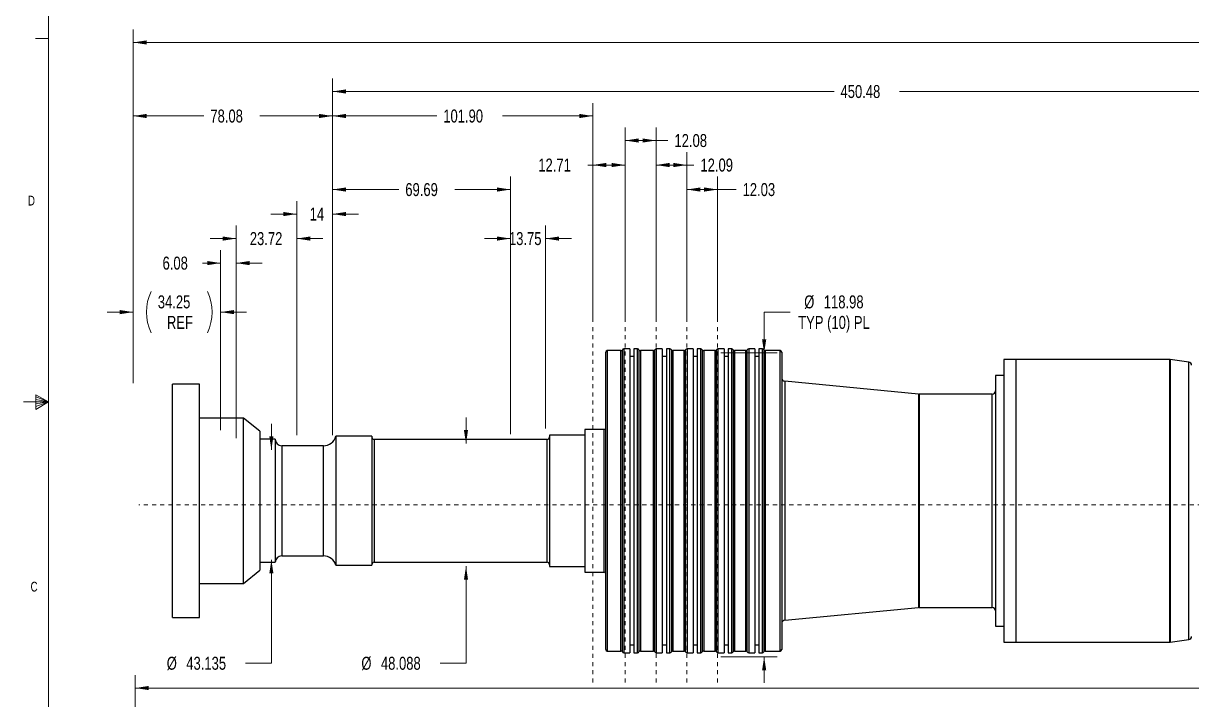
# Model space of a CAD drawing. Header units: millimetres. Extents: x -0.4 to 86.1, y -0.8 to 54.9.
# Drawn here: x 0.71 to 29.31, y 20.42 to 36.97 of the extents above; entities that cross this region are included whole.
import ezdxf

# ---------------------------------------------------------------- set-up
doc = ezdxf.new("R2010")
doc.units = ezdxf.units.MM
doc.linetypes.add('CENTERX2', pattern=[2.032, 1.27, -0.254, 0.254, -0.254])
doc.styles.add('SLDTEXTSTYLE0', font='TXT', dxfattribs={"width": 0.75})
doc.dimstyles.new('SLDDIMSTYLE0', dxfattribs={"dimtxt": 0.3175, "dimasz": 0.3302, "dimexe": 0, "dimexo": 0.0625, "dimgap": 0.079375, "dimtad": 0, "dimtih": 1, "dimtoh": 1, "dimlfac": 16, "dimrnd": 1e-09, "dimzin": 12, "dimdsep": 46, "dimtxsty": 'SLDTEXTSTYLE0', "dimsah": 1, "dimcen": 0.09, "dimadec": 0, "dimazin": 3, "dimtfac": 1, "dimtofl": 0, "dimtmove": 0, "dimatfit": 3, "dimfxl": 0, "dimfrac": 2, "dimtolj": 1, "dimtzin": 12, "dimarcsym": 0})
doc.dimstyles.new('SLDDIMSTYLE1', dxfattribs={"dimtxt": 0.3175, "dimasz": 0.3302, "dimexe": 0, "dimexo": 0.0625, "dimgap": 0.079375, "dimtad": 0, "dimtih": 1, "dimtoh": 1, "dimlfac": 16, "dimrnd": 1e-09, "dimzin": 4, "dimdsep": 46, "dimtxsty": 'SLDTEXTSTYLE0', "dimsah": 1, "dimcen": 0.09, "dimadec": 0, "dimazin": 1, "dimtfac": 1, "dimtofl": 0, "dimtmove": 0, "dimatfit": 3, "dimfxl": 0, "dimfrac": 2, "dimtolj": 1, "dimtzin": 12, "dimarcsym": 0})
doc.dimstyles.new('SLDDIMSTYLE2', dxfattribs={"dimtxt": 0.3175, "dimasz": 0.3302, "dimexe": 0, "dimexo": 0.0625, "dimgap": 0.079375, "dimtad": 0, "dimtih": 1, "dimtoh": 1, "dimlfac": 16, "dimrnd": 1e-09, "dimzin": 12, "dimdsep": 46, "dimtxsty": 'SLDTEXTSTYLE0', "dimsah": 1, "dimcen": 0.09, "dimadec": 0, "dimazin": 3, "dimtfac": 1, "dimtmove": 0, "dimatfit": 0, "dimfxl": 0, "dimfrac": 2, "dimtolj": 1, "dimtzin": 12, "dimarcsym": 0})
doc.dimstyles.new('SLDDIMSTYLE4', dxfattribs={"dimtxt": 0.3175, "dimasz": 0.3302, "dimexe": 0, "dimexo": 0.0625, "dimgap": 0.079375, "dimtad": 0, "dimtih": 1, "dimtoh": 1, "dimdec": 1, "dimlfac": 16, "dimrnd": 1e-09, "dimzin": 12, "dimdsep": 46, "dimtxsty": 'SLDTEXTSTYLE0', "dimsah": 1, "dimcen": 0.09, "dimadec": 0, "dimazin": 3, "dimtfac": 1, "dimtmove": 0, "dimatfit": 0, "dimfxl": 0, "dimfrac": 2, "dimtolj": 1, "dimtzin": 12, "dimarcsym": 0})
doc.dimstyles.new('SLDDIMSTYLE6', dxfattribs={"dimtxt": 0.3175, "dimasz": 0.3302, "dimexe": 0, "dimexo": 0.0625, "dimgap": 0.079375, "dimtad": 0, "dimtih": 1, "dimtoh": 1, "dimdec": 3, "dimlfac": 16, "dimrnd": 1e-09, "dimzin": 12, "dimdsep": 46, "dimtxsty": 'SLDTEXTSTYLE0', "dimsah": 1, "dimcen": 0.09, "dimadec": 0, "dimazin": 3, "dimtfac": 1, "dimtdec": 3, "dimtmove": 0, "dimatfit": 0, "dimfxl": 0, "dimfrac": 2, "dimtolj": 1, "dimtzin": 12, "dimarcsym": 0})
doc.dimstyles.new('SLDDIMSTYLE8', dxfattribs={"dimtxt": 0.3175, "dimasz": 0.3302, "dimexe": 0, "dimexo": 0.0625, "dimgap": 0.079375, "dimtad": 0, "dimtih": 1, "dimtoh": 1, "dimdec": 0, "dimlfac": 16, "dimrnd": 1e-09, "dimzin": 12, "dimdsep": 46, "dimtxsty": 'SLDTEXTSTYLE0', "dimsah": 1, "dimcen": 0.09, "dimadec": 0, "dimazin": 3, "dimtfac": 1, "dimtdec": 0, "dimtofl": 0, "dimtmove": 0, "dimatfit": 3, "dimfxl": 0, "dimfrac": 2, "dimtolj": 1, "dimtzin": 12, "dimarcsym": 0})

# ---------------------------------------------------------------- blocks, each defined once
blk = doc.blocks.new('_D_44')
at = {"color": 7, "linetype": 'Continuous', "lineweight": 0}
for p, q in [((8.279, 26.894), (8.279, 35.624)), ((36.434, 29.413), (36.434, 35.624)), ((8.279, 35.307), (20.554, 35.307)), ((36.434, 35.307), (22.161, 35.307))]:
    blk.add_line(p, q, dxfattribs=at)
at = {"color": 7, "linetype": 'Continuous', "lineweight": 18}
for points in [[(8.279, 35.307), (8.609, 35.256), (8.609, 35.358)], [(36.434, 35.307), (36.104, 35.358), (36.104, 35.256)]]:
    blk.add_solid(points, dxfattribs=at)
at = {"color": 7, "linetype": 'Continuous', "lineweight": 18, "insert": (20.713, 35.465), "char_height": 0.3175, "attachment_point": 1, "style": 'SLDTEXTSTYLE0'}
blk.add_mtext('450.48', dxfattribs=at)
blk = doc.blocks.new('_D_45')
at = {"color": 7, "linetype": 'Continuous', "lineweight": 0}
for p, q in [((8.279, 26.894), (8.279, 35.024)), ((14.648, 29.669), (14.648, 35.024)), ((8.279, 34.707), (10.83, 34.707)), ((14.648, 34.707), (12.437, 34.707))]:
    blk.add_line(p, q, dxfattribs=at)
at = {"color": 7, "linetype": 'Continuous', "lineweight": 18}
for points in [[(8.279, 34.707), (8.609, 34.656), (8.609, 34.758)], [(14.648, 34.707), (14.318, 34.758), (14.318, 34.656)]]:
    blk.add_solid(points, dxfattribs=at)
at = {"color": 7, "linetype": 'Continuous', "lineweight": 18, "insert": (10.989, 34.865), "char_height": 0.3175, "attachment_point": 1, "style": 'SLDTEXTSTYLE0'}
blk.add_mtext('101.90', dxfattribs=at)
blk = doc.blocks.new('_D_46')
at = {"color": 7, "linetype": 'Continuous', "lineweight": 0}
for p, q in [((14.648, 29.669), (14.648, 33.824)), ((15.442, 29.669), (15.442, 33.824)), ((14.648, 33.507), (14.529, 33.507)), ((15.442, 33.507), (14.648, 33.507))]:
    blk.add_line(p, q, dxfattribs=at)
at = {"color": 7, "linetype": 'Continuous', "lineweight": 18}
for points in [[(14.648, 33.507), (14.978, 33.456), (14.978, 33.558)], [(15.442, 33.507), (15.112, 33.558), (15.112, 33.456)]]:
    blk.add_solid(points, dxfattribs=at)
at = {"color": 7, "linetype": 'Continuous', "lineweight": 18, "insert": (13.315, 33.665), "char_height": 0.3175, "attachment_point": 1, "style": 'SLDTEXTSTYLE0'}
blk.add_mtext('12.71', dxfattribs=at)
blk = doc.blocks.new('_D_47')
at = {"color": 7, "linetype": 'Continuous', "lineweight": 0}
for p, q in [((15.442, 29.669), (15.442, 34.424)), ((16.197, 29.669), (16.197, 34.424)), ((15.442, 34.107), (16.197, 34.107)), ((16.197, 34.107), (16.49, 34.107))]:
    blk.add_line(p, q, dxfattribs=at)
at = {"color": 7, "linetype": 'Continuous', "lineweight": 18}
for points in [[(15.442, 34.107), (15.772, 34.056), (15.772, 34.158)], [(16.197, 34.107), (15.867, 34.158), (15.867, 34.056)]]:
    blk.add_solid(points, dxfattribs=at)
at = {"color": 7, "linetype": 'Continuous', "lineweight": 18, "insert": (16.649, 34.265), "char_height": 0.3175, "attachment_point": 1, "style": 'SLDTEXTSTYLE0'}
blk.add_mtext('12.08', dxfattribs=at)
blk = doc.blocks.new('_D_48')
at = {"color": 7, "linetype": 'Continuous', "lineweight": 0}
for p, q in [((16.197, 29.669), (16.197, 33.824)), ((16.953, 29.669), (16.953, 33.824)), ((16.197, 33.507), (16.953, 33.507)), ((16.953, 33.507), (17.126, 33.507))]:
    blk.add_line(p, q, dxfattribs=at)
at = {"color": 7, "linetype": 'Continuous', "lineweight": 18}
for points in [[(16.197, 33.507), (16.527, 33.456), (16.527, 33.558)], [(16.953, 33.507), (16.623, 33.558), (16.623, 33.456)]]:
    blk.add_solid(points, dxfattribs=at)
at = {"color": 7, "linetype": 'Continuous', "lineweight": 18, "insert": (17.284, 33.665), "char_height": 0.3175, "attachment_point": 1, "style": 'SLDTEXTSTYLE0'}
blk.add_mtext('12.09', dxfattribs=at)
blk = doc.blocks.new('_D_49')
at = {"color": 7, "linetype": 'Continuous', "lineweight": 0}
for p, q in [((16.953, 29.669), (16.953, 33.224)), ((17.705, 29.669), (17.705, 33.224)), ((16.953, 32.907), (17.705, 32.907)), ((17.705, 32.907), (18.158, 32.907))]:
    blk.add_line(p, q, dxfattribs=at)
at = {"color": 7, "linetype": 'Continuous', "lineweight": 18}
for points in [[(16.953, 32.907), (17.283, 32.856), (17.283, 32.958)], [(17.705, 32.907), (17.374, 32.958), (17.374, 32.856)]]:
    blk.add_solid(points, dxfattribs=at)
at = {"color": 7, "linetype": 'Continuous', "lineweight": 18, "insert": (18.316, 33.065), "char_height": 0.3175, "attachment_point": 1, "style": 'SLDTEXTSTYLE0'}
blk.add_mtext('12.03', dxfattribs=at)
blk = doc.blocks.new('_D_50')
at = {"color": 7, "linetype": 'Continuous', "lineweight": 0}
for p, q in [((8.279, 26.894), (8.279, 33.224)), ((12.635, 26.921), (12.635, 33.224)), ((8.279, 32.907), (9.901, 32.907)), ((12.635, 32.907), (11.274, 32.907))]:
    blk.add_line(p, q, dxfattribs=at)
at = {"color": 7, "linetype": 'Continuous', "lineweight": 18}
for points in [[(8.279, 32.907), (8.609, 32.856), (8.609, 32.958)], [(12.635, 32.907), (12.304, 32.958), (12.304, 32.856)]]:
    blk.add_solid(points, dxfattribs=at)
at = {"color": 7, "linetype": 'Continuous', "lineweight": 18, "insert": (10.06, 33.065), "char_height": 0.3175, "attachment_point": 1, "style": 'SLDTEXTSTYLE0'}
blk.add_mtext('69.69', dxfattribs=at)
blk = doc.blocks.new('_D_51')
at = {"color": 7, "linetype": 'Continuous', "lineweight": 0}
for p, q in [((12.635, 26.921), (12.635, 32.024)), ((13.494, 27.06), (13.494, 32.024)), ((12.635, 31.707), (12, 31.707)), ((13.494, 31.707), (14.129, 31.707))]:
    blk.add_line(p, q, dxfattribs=at)
at = {"color": 7, "linetype": 'Continuous', "lineweight": 18}
for points in [[(12.635, 31.707), (12.304, 31.758), (12.304, 31.656)], [(13.494, 31.707), (13.824, 31.656), (13.824, 31.758)]]:
    blk.add_solid(points, dxfattribs=at)
at = {"color": 7, "linetype": 'Continuous', "lineweight": 18, "insert": (12.597, 31.865), "char_height": 0.3175, "attachment_point": 1, "style": 'SLDTEXTSTYLE0'}
blk.add_mtext('13.75', dxfattribs=at)
blk = doc.blocks.new('_D_52')
at = {"color": 7, "linetype": 'Continuous', "lineweight": 0}
for p, q in [((3.4, 28.172), (3.4, 30.224)), ((5.54, 27.016), (5.54, 30.224)), ((3.4, 29.907), (2.765, 29.907)), ((5.54, 29.907), (6.175, 29.907))]:
    blk.add_line(p, q, dxfattribs=at)
at = {"color": 7, "linetype": 'Continuous', "lineweight": 18}
for centre, start, end in [((4.848, 29.907), 153.4349, 206.5651), ((4.208, 29.907), 333.4349, 26.5651)]:
    blk.add_arc(centre, 1.125, start, end, dxfattribs=at)
for points in [[(3.4, 29.907), (3.069, 29.958), (3.069, 29.856)], [(5.54, 29.907), (5.87, 29.856), (5.87, 29.958)]]:
    blk.add_solid(points, dxfattribs=at)
at = {"color": 7, "linetype": 'Continuous', "lineweight": 18, "char_height": 0.3175, "attachment_point": 1, "style": 'SLDTEXTSTYLE0'}
for s, insert in [('34.25', (4.001, 30.316)), ('REF', (4.224, 29.813))]:
    blk.add_mtext(s, dxfattribs=dict(at, insert=insert))
blk = doc.blocks.new('_D_53')
at = {"color": 7, "linetype": 'Continuous', "lineweight": 0}
for p, q in [((5.54, 27.016), (5.54, 31.424)), ((5.92, 26.821), (5.92, 31.424)), ((5.54, 31.107), (5.097, 31.107)), ((5.92, 31.107), (6.555, 31.107))]:
    blk.add_line(p, q, dxfattribs=at)
at = {"color": 7, "linetype": 'Continuous', "lineweight": 18}
for points in [[(5.54, 31.107), (5.21, 31.158), (5.21, 31.056)], [(5.92, 31.107), (6.25, 31.056), (6.25, 31.158)]]:
    blk.add_solid(points, dxfattribs=at)
at = {"color": 7, "linetype": 'Continuous', "lineweight": 18, "insert": (4.118, 31.265), "char_height": 0.3175, "attachment_point": 1, "style": 'SLDTEXTSTYLE0'}
blk.add_mtext('6.08', dxfattribs=at)
blk = doc.blocks.new('_D_54')
at = {"color": 7, "linetype": 'Continuous', "lineweight": 0}
for p, q in [((5.92, 26.821), (5.92, 32.024)), ((7.403, 26.894), (7.403, 32.024)), ((5.92, 31.707), (5.285, 31.707)), ((7.403, 31.707), (8.038, 31.707))]:
    blk.add_line(p, q, dxfattribs=at)
at = {"color": 7, "linetype": 'Continuous', "lineweight": 18}
for points in [[(5.92, 31.707), (5.59, 31.758), (5.59, 31.656)], [(7.403, 31.707), (7.733, 31.656), (7.733, 31.758)]]:
    blk.add_solid(points, dxfattribs=at)
at = {"color": 7, "linetype": 'Continuous', "lineweight": 18, "insert": (6.254, 31.865), "char_height": 0.3175, "attachment_point": 1, "style": 'SLDTEXTSTYLE0'}
blk.add_mtext('23.72', dxfattribs=at)
blk = doc.blocks.new('_D_55')
at = {"color": 7, "linetype": 'Continuous', "lineweight": 0}
for p, q in [((7.403, 26.894), (7.403, 32.624)), ((8.279, 26.894), (8.279, 32.624)), ((7.403, 32.307), (6.768, 32.307)), ((8.279, 32.307), (8.914, 32.307))]:
    blk.add_line(p, q, dxfattribs=at)
at = {"color": 7, "linetype": 'Continuous', "lineweight": 18}
for points in [[(7.403, 32.307), (7.073, 32.358), (7.073, 32.256)], [(8.279, 32.307), (8.609, 32.256), (8.609, 32.358)]]:
    blk.add_solid(points, dxfattribs=at)
at = {"color": 7, "linetype": 'Continuous', "lineweight": 18, "insert": (7.719, 32.465), "char_height": 0.3175, "attachment_point": 1, "style": 'SLDTEXTSTYLE0'}
blk.add_mtext('14', dxfattribs=at)
blk = doc.blocks.new('_D_56')
at = {"color": 7, "linetype": 'Continuous', "lineweight": 0}
for p, q in [((11.546, 26.691), (11.546, 27.326)), ((11.546, 21.313), (11.546, 23.686)), ((10.911, 21.313), (11.546, 21.313))]:
    blk.add_line(p, q, dxfattribs=at)
at = {"color": 7, "linetype": 'Continuous', "lineweight": 18}
for points in [[(11.546, 26.691), (11.596, 27.022), (11.495, 27.022)], [(11.546, 23.686), (11.495, 23.356), (11.596, 23.356)]]:
    blk.add_solid(points, dxfattribs=at)
at = {"color": 7, "linetype": 'Continuous', "lineweight": 18, "char_height": 0.3175, "attachment_point": 1, "style": 'SLDTEXTSTYLE0'}
for s, insert in [('%%c', (8.984, 21.471)), ('48.088', (9.463, 21.471))]:
    blk.add_mtext(s, dxfattribs=dict(at, insert=insert))
blk = doc.blocks.new('_D_57')
at = {"color": 7, "linetype": 'Continuous', "lineweight": 0}
for p, q in [((19.479, 29.907), (18.844, 29.907)), ((18.844, 29.907), (18.844, 28.907)), ((17.782, 28.907), (19.162, 28.907)), ((17.782, 21.47), (19.162, 21.47)), ((18.844, 21.47), (18.844, 20.835))]:
    blk.add_line(p, q, dxfattribs=at)
at = {"color": 7, "linetype": 'Continuous', "lineweight": 18}
for points in [[(18.844, 28.907), (18.895, 29.237), (18.793, 29.237)], [(18.844, 21.47), (18.793, 21.14), (18.895, 21.14)]]:
    blk.add_solid(points, dxfattribs=at)
at = {"color": 7, "linetype": 'Continuous', "lineweight": 18, "char_height": 0.3175, "attachment_point": 1, "style": 'SLDTEXTSTYLE0'}
for s, insert in [('%%c', (19.825, 30.316)), ('118.98', (20.304, 30.316)), ('TYP (10) PL', (19.677, 29.813))]:
    blk.add_mtext(s, dxfattribs=dict(at, insert=insert))
blk = doc.blocks.new('_D_61')
at = {"color": 7, "linetype": 'Continuous', "lineweight": 0}
for p, q in [((6.782, 26.537), (6.782, 27.172)), ((6.782, 21.313), (6.782, 23.841)), ((6.147, 21.313), (6.782, 21.313))]:
    blk.add_line(p, q, dxfattribs=at)
at = {"color": 7, "linetype": 'Continuous', "lineweight": 18}
for points in [[(6.782, 26.537), (6.832, 26.867), (6.731, 26.867)], [(6.782, 23.841), (6.731, 23.51), (6.832, 23.51)]]:
    blk.add_solid(points, dxfattribs=at)
at = {"color": 7, "linetype": 'Continuous', "lineweight": 18, "char_height": 0.3175, "attachment_point": 1, "style": 'SLDTEXTSTYLE0'}
for s, insert in [('%%c', (4.22, 21.471)), ('43.135', (4.699, 21.471))]:
    blk.add_mtext(s, dxfattribs=dict(at, insert=insert))
blk = doc.blocks.new('_D_62')
at = {"color": 7, "linetype": 'Continuous', "lineweight": 0}
for p, q in [((3.4, 28.172), (3.4, 36.824)), ((83.218, 26.347), (83.218, 36.824)), ((3.4, 36.507), (46.678, 36.507)), ((83.218, 36.507), (47.933, 36.507))]:
    blk.add_line(p, q, dxfattribs=at)
at = {"color": 7, "linetype": 'Continuous', "lineweight": 18}
for points in [[(3.4, 36.507), (3.73, 36.456), (3.73, 36.558)], [(83.218, 36.507), (82.888, 36.558), (82.888, 36.456)]]:
    blk.add_solid(points, dxfattribs=at)
at = {"color": 7, "linetype": 'Continuous', "lineweight": 18, "insert": (46.837, 36.665), "char_height": 0.3175, "attachment_point": 1, "style": 'SLDTEXTSTYLE0'}
blk.add_mtext('1277', dxfattribs=at)
blk = doc.blocks.new('_D_63')
at = {"color": 7, "linetype": 'Continuous', "lineweight": 0}
for p, q in [((3.4, 28.172), (3.4, 35.024)), ((8.279, 26.894), (8.279, 35.024)), ((3.4, 34.707), (5.129, 34.707)), ((8.279, 34.707), (6.502, 34.707))]:
    blk.add_line(p, q, dxfattribs=at)
at = {"color": 7, "linetype": 'Continuous', "lineweight": 18}
for points in [[(3.4, 34.707), (3.73, 34.656), (3.73, 34.758)], [(8.279, 34.707), (7.949, 34.758), (7.949, 34.656)]]:
    blk.add_solid(points, dxfattribs=at)
at = {"color": 7, "linetype": 'Continuous', "lineweight": 18, "insert": (5.288, 34.865), "char_height": 0.3175, "attachment_point": 1, "style": 'SLDTEXTSTYLE0'}
blk.add_mtext('78.08', dxfattribs=at)
blk = doc.blocks.new('_D_66')
at = {"color": 7, "linetype": 'Continuous', "lineweight": 0}
for p, q in [((3.45, 13.567), (3.45, 21.024)), ((83.266, 11.745), (83.266, 21.024)), ((3.45, 20.706), (46.483, 20.706)), ((83.266, 20.706), (47.738, 20.706))]:
    blk.add_line(p, q, dxfattribs=at)
at = {"color": 7, "linetype": 'Continuous', "lineweight": 18}
for points in [[(3.45, 20.706), (3.781, 20.656), (3.781, 20.757)], [(83.266, 20.706), (82.936, 20.757), (82.936, 20.656)]]:
    blk.add_solid(points, dxfattribs=at)
at = {"color": 7, "linetype": 'Continuous', "lineweight": 18, "insert": (46.642, 20.864), "char_height": 0.3175, "attachment_point": 1, "style": 'SLDTEXTSTYLE0'}
blk.add_mtext('1277', dxfattribs=at)

msp = doc.modelspace()

# ---------------------------------------------------------------- linework, layer by layer
at = {"color": 7, "linetype": 'Continuous', "lineweight": 18}
for p, q in [((1.328115, 54.382926), (1.328115, 1.042926)), ((1.328115, 36.602926), (1.010615, 36.602926)), ((1.01318, 27.879399), (1.01318, 27.52682)), ((1.328115, 27.712926), (1.01318, 27.879399)), ((1.01318, 27.832495), (1.328115, 27.712926)), ((1.01318, 27.771661), (1.328115, 27.712926)), ((1.328115, 27.712926), (0.710793, 27.712926)), ((1.01318, 27.52682), (1.328115, 27.712926)), ((1.01318, 27.596177), (1.328115, 27.712926)), ((1.01318, 27.664031), (1.328115, 27.712926))]:
    msp.add_line(p, q, dxfattribs=at)
at = {"color": 7, "linetype": 'CENTERX2', "lineweight": 18, "ltscale": 0.0625}
for p, q in [((14.648078, 29.54186), (14.648078, 20.835419)), ((15.442209, 29.54186), (15.442209, 20.835419)), ((16.197224, 29.54186), (16.197224, 20.835419)), ((16.952859, 29.54186), (16.952859, 20.835419)), ((17.704699, 29.54186), (17.704699, 20.835419)), ((84.759973, 25.188639), (3.537586, 25.188639))]:
    msp.add_line(p, q, dxfattribs=at)
at = {"color": 7, "linetype": 'Continuous', "lineweight": 25}
for p, q in [((14.964714, 21.652364), (14.964714, 28.925003)), ((15.338411, 28.96469), (15.004401, 28.96469)), ((15.556692, 29.006904), (15.408549, 29.006904)), ((15.556692, 29.006904), (15.556692, 21.570463)), ((15.744523, 29.006904), (15.655911, 29.006904)), ((15.655911, 29.006904), (15.655911, 21.570463)), ((16.132543, 28.96469), (15.814661, 28.96469)), ((16.350824, 29.006904), (16.202681, 29.006904)), ((16.350824, 29.006904), (16.350824, 21.570463)), ((16.538653, 29.006904), (16.450042, 29.006904)), ((16.450042, 29.006904), (16.450042, 21.570463)), ((16.887558, 28.96469), (16.608793, 28.96469)), ((17.105839, 29.006904), (16.957696, 29.006904)), ((17.105839, 29.006904), (17.105839, 21.570463)), ((17.293668, 29.006904), (17.205057, 29.006904)), ((17.205057, 29.006904), (17.205057, 21.570463)), ((17.643191, 28.96469), (17.363808, 28.96469)), ((17.861472, 29.006904), (17.71333, 29.006904)), ((17.861472, 29.006904), (17.861472, 21.570463)), ((18.049303, 29.006904), (17.960692, 29.006904)), ((17.960692, 29.006904), (17.960692, 21.570463)), ((18.395031, 28.96469), (18.119441, 28.96469)), ((18.613312, 29.006904), (18.465169, 29.006904)), ((18.613312, 29.006904), (18.613312, 21.570463)), ((18.801143, 29.006904), (18.712531, 29.006904)), ((18.712531, 29.006904), (18.712531, 21.570463)), ((19.23493, 28.96469), (18.871281, 28.96469)), ((19.274618, 28.925003), (19.274618, 21.652364)), ((15.655911, 28.817197), (15.556692, 28.817197)), ((16.450042, 28.817197), (16.350824, 28.817197)), ((17.205057, 28.817197), (17.105839, 28.817197)), ((17.960692, 28.817197), (17.861472, 28.817197)), ((18.712531, 28.817197), (18.613312, 28.817197)), ((25.007508, 28.744413), (24.706979, 28.744413)), ((24.706979, 28.744413), (24.706979, 21.832954)), ((28.777142, 28.745762), (25.007508, 28.745762)), ((25.007508, 28.745762), (25.007508, 21.831605)), ((29.239008, 28.684593), (28.782382, 28.745415)), ((24.706979, 28.356519), (24.505271, 28.356519)), ((24.505271, 28.356519), (24.505271, 22.220848)), ((5.018485, 28.145136), (4.357753, 28.145136)), ((4.357753, 25.288683), (4.357753, 28.145136)), ((5.018485, 25.288683), (5.018485, 28.145136)), ((22.621639, 27.90228), (19.346497, 28.212961)), ((22.621639, 27.90228), (22.621639, 22.675087)), ((24.425896, 27.899827), (22.635375, 27.899827)), ((6.101352, 27.313718), (5.018485, 27.313718)), ((6.498227, 26.989368), (6.101352, 27.313718)), ((6.101352, 23.263649), (6.101352, 27.313718)), ((6.498227, 26.989368), (6.498227, 23.587999)), ((14.45203, 26.894146), (13.592813, 26.894146)), ((13.592813, 26.894146), (13.592813, 23.683221)), ((14.925026, 27.033346), (14.45203, 27.033346)), ((14.45203, 27.033346), (14.45203, 23.544021)), ((6.878466, 26.794082), (6.498227, 26.794082)), ((6.878466, 26.794082), (6.878466, 23.783285)), ((8.055544, 26.636665), (7.037208, 26.636665)), ((9.23749, 26.867432), (8.360967, 26.867432)), ((8.360967, 26.867432), (8.360967, 23.709935)), ((9.23749, 26.867432), (9.23749, 23.709935)), ((13.532487, 26.791439), (9.297815, 26.791439)), ((4.357753, 22.432231), (4.357753, 25.288683)), ((5.018485, 22.432231), (5.018485, 25.288683)), ((6.498227, 23.783285), (6.878466, 23.783285)), ((7.037208, 23.940702), (8.055544, 23.940702)), ((9.297815, 23.785928), (13.532487, 23.785928)), ((6.101352, 23.263649), (6.498227, 23.587999)), ((8.360967, 23.709935), (9.23749, 23.709935)), ((13.592813, 23.683221), (14.45203, 23.683221)), ((14.45203, 23.544021), (14.925026, 23.544021)), ((5.018485, 23.263649), (6.101352, 23.263649)), ((19.346497, 22.364405), (22.621639, 22.675087)), ((22.635375, 22.67754), (24.425896, 22.67754)), ((4.357753, 22.432231), (5.018485, 22.432231)), ((24.505271, 22.220848), (24.706979, 22.220848)), ((15.556692, 21.760169), (15.655911, 21.760169)), ((16.350824, 21.760169), (16.450042, 21.760169)), ((17.105839, 21.760169), (17.205057, 21.760169)), ((17.861472, 21.760169), (17.960692, 21.760169)), ((18.613312, 21.760169), (18.712531, 21.760169)), ((24.706979, 21.832954), (25.007508, 21.832954)), ((25.007508, 21.831605), (28.777142, 21.831605)), ((28.782382, 21.831952), (29.239008, 21.892774)), ((15.004401, 21.612676), (15.338411, 21.612676)), ((15.408549, 21.570463), (15.556692, 21.570463)), ((15.655911, 21.570463), (15.744523, 21.570463)), ((15.814661, 21.612676), (16.132543, 21.612676)), ((16.202681, 21.570463), (16.350824, 21.570463)), ((16.450042, 21.570463), (16.538653, 21.570463)), ((16.608793, 21.612676), (16.887558, 21.612676)), ((16.957696, 21.570463), (17.105839, 21.570463)), ((17.205057, 21.570463), (17.293668, 21.570463)), ((17.363808, 21.612676), (17.643191, 21.612676)), ((17.71333, 21.570463), (17.861472, 21.570463)), ((17.960692, 21.570463), (18.049303, 21.570463)), ((18.119441, 21.612676), (18.395031, 21.612676)), ((18.465169, 21.570463), (18.613312, 21.570463)), ((18.712531, 21.570463), (18.801143, 21.570463)), ((18.871281, 21.612676), (19.23493, 21.612676))]:
    msp.add_line(p, q, dxfattribs=at)
at = {"color": 8, "linetype": 'Continuous', "lineweight": 25}
for p, q in [((15.004401, 28.96469), (15.004401, 21.612676)), ((15.338411, 21.612676), (15.338411, 28.96469)), ((15.373481, 25.288683), (15.373481, 28.985797)), ((15.408549, 29.006904), (15.408549, 25.288683)), ((15.744523, 25.288683), (15.744523, 29.006904)), ((15.779593, 28.985797), (15.779593, 21.59157)), ((15.814661, 28.96469), (15.814661, 21.612676)), ((16.132543, 21.612676), (16.132543, 28.96469)), ((16.167611, 25.288683), (16.167611, 28.985797)), ((16.202681, 29.006904), (16.202681, 25.288683)), ((16.538653, 25.288683), (16.538653, 29.006904)), ((16.573723, 28.985797), (16.573723, 21.59157)), ((16.608793, 28.96469), (16.608793, 21.612676)), ((16.887558, 21.612676), (16.887558, 28.96469)), ((16.922626, 25.288683), (16.922626, 28.985797)), ((16.957696, 29.006904), (16.957696, 25.288683)), ((17.293668, 25.288683), (17.293668, 29.006904)), ((17.328738, 28.985797), (17.328738, 21.59157)), ((17.363808, 28.96469), (17.363808, 21.612676)), ((17.643191, 21.612676), (17.643191, 28.96469)), ((17.678261, 25.288683), (17.678261, 28.985797)), ((17.71333, 29.006904), (17.71333, 25.288683)), ((18.049303, 25.288683), (18.049303, 29.006904)), ((18.084372, 28.985797), (18.084372, 21.59157)), ((18.119441, 28.96469), (18.119441, 21.612676)), ((18.395031, 21.612676), (18.395031, 28.96469)), ((18.430101, 25.288683), (18.430101, 28.985797)), ((18.465169, 29.006904), (18.465169, 25.288683)), ((18.801143, 25.288683), (18.801143, 29.006904)), ((18.836213, 28.985797), (18.836213, 21.59157)), ((18.871281, 28.96469), (18.871281, 21.612676)), ((19.23493, 21.612676), (19.23493, 28.96469)), ((28.777142, 21.831605), (28.777142, 28.745762)), ((28.782382, 28.745415), (28.782382, 25.288683)), ((29.239008, 21.892774), (29.239008, 28.684593)), ((19.346497, 28.212961), (19.346497, 25.288683)), ((22.635375, 27.899827), (22.635375, 25.288683)), ((24.425896, 22.67754), (24.425896, 27.899827)), ((14.925026, 23.544021), (14.925026, 27.033346)), ((7.037208, 26.636665), (7.037208, 25.288683)), ((8.055544, 23.940702), (8.055544, 26.636665)), ((9.297815, 26.791439), (9.297815, 23.785928)), ((13.532487, 23.785928), (13.532487, 26.791439)), ((7.037208, 25.288683), (7.037208, 23.940702)), ((15.373481, 21.59157), (15.373481, 25.288683)), ((15.408549, 25.288683), (15.408549, 21.570463)), ((15.744523, 21.570463), (15.744523, 25.288683)), ((16.167611, 21.59157), (16.167611, 25.288683)), ((16.202681, 25.288683), (16.202681, 21.570463)), ((16.538653, 21.570463), (16.538653, 25.288683)), ((16.922626, 21.59157), (16.922626, 25.288683)), ((16.957696, 25.288683), (16.957696, 21.570463)), ((17.293668, 21.570463), (17.293668, 25.288683)), ((17.678261, 21.59157), (17.678261, 25.288683)), ((17.71333, 25.288683), (17.71333, 21.570463)), ((18.049303, 21.570463), (18.049303, 25.288683)), ((18.430101, 21.59157), (18.430101, 25.288683)), ((18.465169, 25.288683), (18.465169, 21.570463)), ((18.801143, 21.570463), (18.801143, 25.288683)), ((19.346497, 25.288683), (19.346497, 22.364405)), ((22.635375, 25.288683), (22.635375, 22.67754)), ((28.782382, 25.288683), (28.782382, 21.831952))]:
    msp.add_line(p, q, dxfattribs=at)
at = {"color": 7, "linetype": 'Continuous', "lineweight": 25}
for centre, radius, start, end in [((15.004401, 28.925003), 0.039687, 90, 180), ((15.338411, 29.004378), 0.039688, 270, 332.0837789), ((15.40855, 28.967216), 0.039688, 90, 152.0837789), ((15.744523, 28.967216), 0.039688, 27.9162211, 90), ((15.814661, 29.004378), 0.039688, 207.9162211, 270), ((16.132542, 29.004378), 0.039688, 270, 332.0837789), ((16.202681, 28.967216), 0.039688, 90, 152.0837789), ((16.538654, 28.967216), 0.039688, 27.9162211, 90), ((16.608792, 29.004378), 0.039688, 207.9162211, 270), ((16.887557, 29.004378), 0.039687, 270, 332.0837789), ((16.957696, 28.967216), 0.039688, 90, 152.0837789), ((17.293669, 28.967216), 0.039688, 27.9162211, 90), ((17.363807, 29.004378), 0.039687, 207.9162211, 270), ((17.643191, 29.004378), 0.039688, 270, 332.0837789), ((17.71333, 28.967216), 0.039688, 90, 152.0837789), ((18.049303, 28.967216), 0.039688, 27.9162211, 90), ((18.119441, 29.004378), 0.039687, 207.9162211, 270), ((18.395031, 29.004378), 0.039688, 270, 332.0837789), ((18.46517, 28.967216), 0.039688, 90, 152.0837789), ((18.801143, 28.967216), 0.039688, 27.9162211, 90), ((18.871281, 29.004378), 0.039687, 207.9162211, 270), ((19.23493, 28.925003), 0.039687, 0, 90), ((28.777142, 28.706075), 0.039687, 82.4129433, 90), ((29.228528, 28.605913), 0.079375, 0, 82.4129433), ((19.353992, 28.291982), 0.079375, 180, 264.5811111), ((22.635375, 27.939515), 0.039688, 249.7514343, 270), ((24.425896, 27.979202), 0.079375, 270, 0), ((14.925026, 27.073033), 0.039688, 270, 0), ((7.037209, 26.795415), 0.15875, 180.4812902, 270), ((8.055544, 26.954165), 0.3175, 270, 344.1467144), ((9.297815, 26.851764), 0.060325, 180, 270), ((13.532487, 26.851764), 0.060325, 270, 0), ((7.037209, 23.781951), 0.15875, 90, 179.5187098), ((8.055544, 23.623201), 0.3175, 15.8532856, 90), ((9.297815, 23.725603), 0.060325, 90, 180), ((13.532487, 23.725603), 0.060325, 0, 90), ((14.925026, 23.504333), 0.039688, 0, 90), ((22.635375, 22.637852), 0.039688, 90, 110.2485657), ((24.425896, 22.598165), 0.079375, 0, 90), ((19.353992, 22.285385), 0.079375, 95.4188889, 180), ((28.777142, 21.871292), 0.039687, 270, 277.5870567), ((29.228528, 21.971454), 0.079375, 277.5870567, 0), ((15.004401, 21.652364), 0.039687, 180, 270), ((15.338411, 21.572989), 0.039688, 27.9162211, 90), ((15.40855, 21.610151), 0.039688, 207.9162211, 270), ((15.744523, 21.610151), 0.039688, 270, 332.0837789), ((15.814661, 21.572989), 0.039688, 90, 152.0837789), ((16.132542, 21.572989), 0.039688, 27.9162211, 90), ((16.202681, 21.610151), 0.039688, 207.9162211, 270), ((16.538654, 21.610151), 0.039688, 270, 332.0837789), ((16.608792, 21.572989), 0.039688, 90, 152.0837789), ((16.887557, 21.572989), 0.039687, 27.9162211, 90), ((16.957696, 21.610151), 0.039688, 207.9162211, 270), ((17.293669, 21.610151), 0.039688, 270, 332.0837789), ((17.363807, 21.572989), 0.039687, 90, 152.0837789), ((17.643191, 21.572989), 0.039688, 27.9162211, 90), ((17.71333, 21.610151), 0.039688, 207.9162211, 270), ((18.049303, 21.610151), 0.039688, 270, 332.0837789), ((18.119441, 21.572989), 0.039687, 90, 152.0837789), ((18.395031, 21.572989), 0.039688, 27.9162211, 90), ((18.46517, 21.610151), 0.039688, 207.9162211, 270), ((18.801143, 21.610151), 0.039688, 270, 332.0837789), ((18.871281, 21.572989), 0.039687, 90, 152.0837789), ((19.23493, 21.652364), 0.039687, 270, 0)]:
    msp.add_arc(centre, radius, start, end, dxfattribs=at)

# ---------------------------------------------------------------- texts
at = {"color": 7, "linetype": 'Continuous', "lineweight": 0, "char_height": 0.238125, "attachment_point": 1, "style": 'SLDTEXTSTYLE0'}
for s, insert in [('D', (0.822224, 32.754536)), ('C', (0.886861, 23.306385))]:
    msp.add_mtext(s, dxfattribs=dict(at, insert=insert))

# ---------------------------------------------------------------- dimensions: what is measured, and where the dimension line sits
at = {"color": 7, "linetype": 'Continuous', "lineweight": 18}
dim = msp.add_linear_dim(base=(3.39953, 36.50686), p1=(83.217831, 26.220294), p2=(3.39953, 28.045092), angle=0, dimstyle='SLDDIMSTYLE8', dxfattribs=at)
dim.commit()
dim.dimension.update_dxf_attribs({"geometry": '_D_62', "text_midpoint": (47.305461, 36.50686), "dimtype": 160})
for base, p1, p2, dimstyle, picture, middle in [((8.279267, 35.30686), (36.434452, 29.286267), (8.279267, 26.767388), 'SLDDIMSTYLE0', '_D_44', (21.357842, 35.30686)), ((8.279267, 34.70686), (3.39953, 28.045092), (8.279267, 26.767388), 'SLDDIMSTYLE0', '_D_63', (5.815172, 34.70686)), ((14.648078, 34.70686), (8.279267, 26.767388), (14.648078, 29.54186), 'SLDDIMSTYLE1', '_D_45', (11.633677, 34.70686)), ((15.442209, 34.10686), (16.197224, 29.54186), (15.442209, 29.54186), 'SLDDIMSTYLE0', '_D_47', (17.176829, 34.10686)), ((15.442209, 33.50686), (14.648078, 29.54186), (15.442209, 29.54186), 'SLDDIMSTYLE0', '_D_46', (13.842407, 33.50686)), ((16.197224, 33.50686), (16.952859, 29.54186), (16.197224, 29.54186), 'SLDDIMSTYLE0', '_D_48', (17.811957, 33.50686)), ((12.634589, 32.90686), (8.279267, 26.767388), (12.634589, 26.794102), 'SLDDIMSTYLE0', '_D_50', (10.587377, 32.90686)), ((16.952859, 32.90686), (17.704699, 29.54186), (16.952859, 29.54186), 'SLDDIMSTYLE0', '_D_49', (18.844039, 32.90686)), ((8.279267, 32.30686), (7.402744, 26.767388), (8.279267, 26.767388), 'SLDDIMSTYLE4', '_D_55', (7.953184, 32.30686)), ((7.402744, 31.70686), (5.920242, 26.694038), (7.402744, 26.767388), 'SLDDIMSTYLE2', '_D_54', (6.781597, 31.70686)), ((13.493807, 31.70686), (12.634589, 26.794102), (13.493807, 26.933302), 'SLDDIMSTYLE2', '_D_51', (13.124159, 31.70686)), ((5.540004, 31.10686), (5.920242, 26.694038), (5.540004, 26.889324), 'SLDDIMSTYLE2', '_D_53', (4.528297, 31.10686)), ((83.265902, 20.706484), (3.450482, 13.439732), (83.265902, 11.617514), 'SLDDIMSTYLE8', '_D_66', (47.110753, 20.706484))]:
    dim = msp.add_linear_dim(base=base, p1=p1, p2=p2, dimstyle=dimstyle, dxfattribs=at)
    dim.commit()
    dim.dimension.update_dxf_attribs({"geometry": picture, "text_midpoint": middle, "dimtype": 160})
dim = msp.add_linear_dim(base=(5.540004, 29.90686), p1=(3.39953, 28.045092), p2=(5.540004, 26.889324), text='(<>\\PREF)', dimstyle='SLDDIMSTYLE2', dxfattribs=at)
dim.commit()
dim.dimension.update_dxf_attribs({"geometry": '_D_52', "text_midpoint": (4.528297, 29.90686), "dimtype": 160})
for base, p1, p2, text, dimstyle, picture, middle in [((18.844039, 21.470419), (17.655089, 28.90686), (17.655089, 21.470419), '%%c<>\\PTYP (10) PL', 'SLDDIMSTYLE2', '_D_57', (18.844039, 29.90686)), ((6.781597, 26.536621), (7.097321, 23.840657), (7.097321, 26.536621), '%%c<>', 'SLDDIMSTYLE6', '_D_61', (6.781597, 21.312872)), ((11.5456, 26.691395), (12.574264, 23.685884), (12.574264, 26.691395), '%%c<>', 'SLDDIMSTYLE6', '_D_56', (11.5456, 21.312872))]:
    dim = msp.add_linear_dim(base=base, p1=p1, p2=p2, angle=90, text=text, dimstyle=dimstyle, dxfattribs=at)
    dim.commit()
    dim.dimension.update_dxf_attribs({"geometry": picture, "text_midpoint": middle, "dimtype": 160})

doc.saveas('drawing.dxf')
